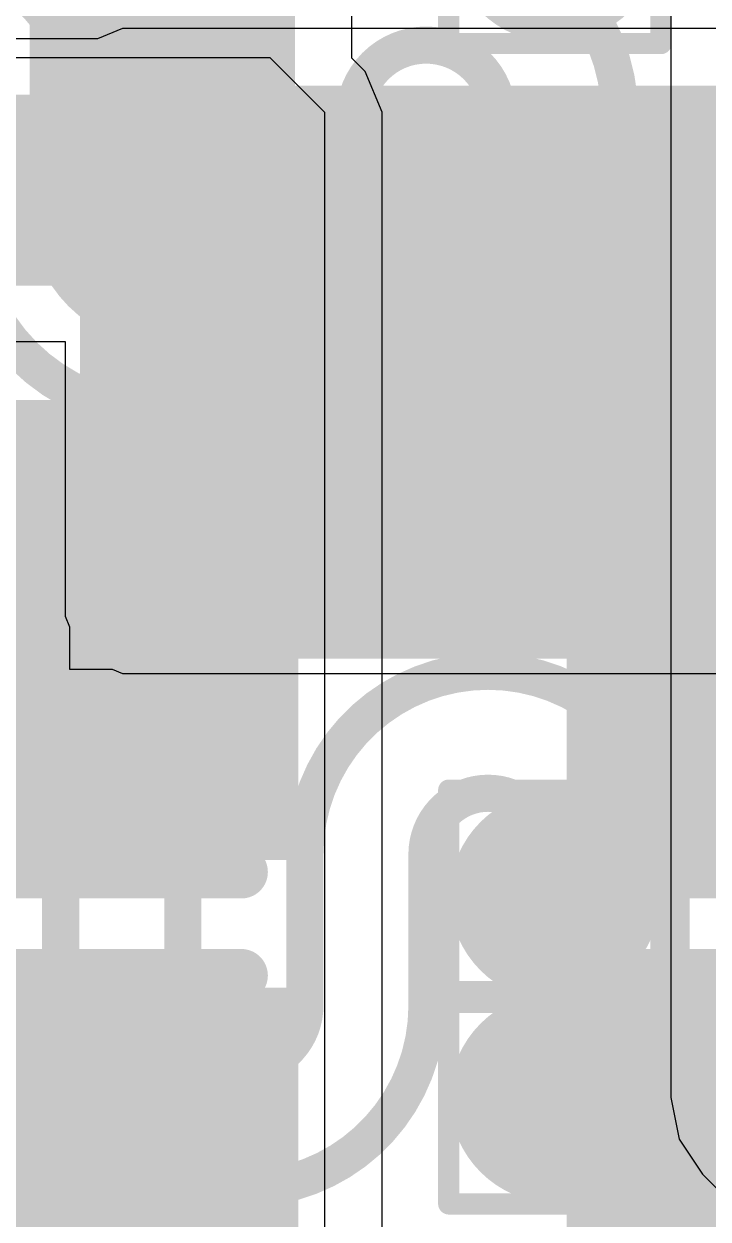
# Model space of a CAD drawing. Header units: inches. Extents: x -6 to 284, y -12 to 154.
# Drawn here: x 34.828 to 36.464, y 8.132 to 10.993 of the extents above; entities that cross this region are included whole.
import ezdxf

# ---------------------------------------------------------------- set-up
doc = ezdxf.new("R2010")
doc.units = ezdxf.units.IN
for name, color, linetype in [('Bottom Layer', 5, 'Continuous'), ('Bottom Overlay', 54, 'Continuous'), ('Bottom Paste', 16, 'Continuous'), ('Bottom Solder', 6, 'Continuous'), ('Drill Drawing', 1, 'Continuous'), ('GND-4', 54, 'Continuous'), ('PWR-2', 130, 'Continuous'), ('Signal L1', 76, 'Continuous'), ('Signal L2', 6, 'Continuous'), ('Top Layer', 1, 'Continuous'), ('Top Overlay', 2, 'Continuous'), ('Top Paste', 8, 'Continuous'), ('Top Solder', 216, 'Continuous'), ('Via Holes', 16, 'Continuous')]:
    doc.layers.add(name, color=color, linetype=linetype)

# ---------------------------------------------------------------- blocks, each defined once
blk = doc.blocks.new('I________1008_240')
at = {"layer": 'Top Layer'}
for points in [[(-1.25, 1), (-0.4, 1), (-0.4, -1), (-1.25, -1)], [(0.4, 1), (1.25, 1), (1.25, -1), (0.4, -1)]]:
    blk.add_hatch(color=1, dxfattribs=at).paths.add_polyline_path(points)
at = {"layer": 'Top Paste'}
for points in [[(-1.25, 1), (-0.4, 1), (-0.4, -1), (-1.25, -1)], [(0.4, 1), (1.25, 1), (1.25, -1), (0.4, -1)]]:
    blk.add_hatch(color=8, dxfattribs=at).paths.add_polyline_path(points)
at = {"layer": 'Top Solder'}
for points in [[(-1.3516, 1.1016), (-0.2984, 1.1016), (-0.2984, -1.1016), (-1.3516, -1.1016)], [(0.2984, 1.1016), (1.3516, 1.1016), (1.3516, -1.1016), (0.2984, -1.1016)]]:
    blk.add_hatch(color=216, dxfattribs=at).paths.add_polyline_path(points)
at = {"layer": 'Top Overlay'}
for points in [[(0.2286, 1.0668, 0.127, 0.127, 0), (-0.2286, 1.0668, 0.127, 0.127, 0)], [(0.2286, -1.0668, 0.127, 0.127, 0), (-0.2286, -1.0668, 0.127, 0.127, 0)]]:
    blk.add_lwpolyline(points, format="xyseb", dxfattribs=at)
for points in [[(-0.2604, 1.0668, 0.0635, 0.0635, 1), (-0.1968, 1.0668, 0.0635, 0.0635, 1)], [(0.1968, 1.0668, 0.0635, 0.0635, 1), (0.2604, 1.0668, 0.0635, 0.0635, 1)], [(-0.2604, -1.0668, 0.0635, 0.0635, 1), (-0.1968, -1.0668, 0.0635, 0.0635, 1)], [(0.1968, -1.0668, 0.0635, 0.0635, 1), (0.2604, -1.0668, 0.0635, 0.0635, 1)]]:
    blk.add_lwpolyline(points, format="xyseb", close=True, dxfattribs=at)
blk = doc.blocks.new('C___0603_B_430')
at = {"layer": 'Bottom Layer'}
for points in [[(-1.143, -0.4445), (-1.143, 0.4445), (-0.381, 0.4445), (-0.381, -0.4445)], [(0.381, -0.4445), (0.381, 0.4445), (1.143, 0.4445), (1.143, -0.4445)]]:
    blk.add_hatch(color=5, dxfattribs=at).paths.add_polyline_path(points)
at = {"layer": 'Bottom Paste'}
for points in [[(-1.143, -0.4445), (-1.143, 0.4445), (-0.381, 0.4445), (-0.381, -0.4445)], [(0.381, -0.4445), (0.381, 0.4445), (1.143, 0.4445), (1.143, -0.4445)]]:
    blk.add_hatch(color=16, dxfattribs=at).paths.add_polyline_path(points)
at = {"layer": 'Bottom Solder'}
for points in [[(-1.203, -0.5045), (-1.203, 0.5045), (-0.321, 0.5045), (-0.321, -0.5045)], [(0.321, -0.5045), (0.321, 0.5045), (1.203, 0.5045), (1.203, -0.5045)]]:
    blk.add_hatch(color=6, dxfattribs=at).paths.add_polyline_path(points)
at = {"layer": 'Bottom Overlay'}
for points in [[(-1.2446, 0.5334, 0.127, 0.127, 0), (-1.2446, -0.5334, 0.127, 0.127, 0)], [(-0.4572, 0.5334, 0.127, 0.127, 0), (-1.2446, 0.5334, 0.127, 0.127, 0)], [(1.2446, 0.5334, 0.127, 0.127, 0), (0.4572, 0.5334, 0.127, 0.127, 0)], [(1.2446, 0.5334, 0.127, 0.127, 0), (1.2446, -0.5334, 0.127, 0.127, 0)], [(-0.4572, -0.5334, 0.127, 0.127, 0), (-1.2446, -0.5334, 0.127, 0.127, 0)], [(1.2446, -0.5334, 0.127, 0.127, 0), (0.4572, -0.5334, 0.127, 0.127, 0)]]:
    blk.add_lwpolyline(points, format="xyseb", dxfattribs=at)
for points in [[(-1.2764, 0.5334, 0.0635, 0.0635, 1), (-1.2128, 0.5334, 0.0635, 0.0635, 1)], [(-1.2764, 0.5334, 0.0635, 0.0635, 1), (-1.2128, 0.5334, 0.0635, 0.0635, 1)], [(-0.4889, 0.5334, 0.0635, 0.0635, 1), (-0.4254, 0.5334, 0.0635, 0.0635, 1)], [(0.4254, 0.5334, 0.0635, 0.0635, 1), (0.4889, 0.5334, 0.0635, 0.0635, 1)], [(1.2128, 0.5334, 0.0635, 0.0635, 1), (1.2764, 0.5334, 0.0635, 0.0635, 1)], [(1.2128, 0.5334, 0.0635, 0.0635, 1), (1.2764, 0.5334, 0.0635, 0.0635, 1)], [(-1.2764, -0.5334, 0.0635, 0.0635, 1), (-1.2128, -0.5334, 0.0635, 0.0635, 1)], [(-1.2764, -0.5334, 0.0635, 0.0635, 1), (-1.2128, -0.5334, 0.0635, 0.0635, 1)], [(-0.4889, -0.5334, 0.0635, 0.0635, 1), (-0.4254, -0.5334, 0.0635, 0.0635, 1)], [(0.4254, -0.5334, 0.0635, 0.0635, 1), (0.4889, -0.5334, 0.0635, 0.0635, 1)], [(1.2128, -0.5334, 0.0635, 0.0635, 1), (1.2764, -0.5334, 0.0635, 0.0635, 1)], [(1.2128, -0.5334, 0.0635, 0.0635, 1), (1.2764, -0.5334, 0.0635, 0.0635, 1)]]:
    blk.add_lwpolyline(points, format="xyseb", close=True, dxfattribs=at)
blk = doc.blocks.new('C___0603_B_467')
at = {"layer": 'Bottom Layer'}
for points in [[(-1.143, -0.4445), (-1.143, 0.4445), (-0.381, 0.4445), (-0.381, -0.4445)], [(0.381, -0.4445), (0.381, 0.4445), (1.143, 0.4445), (1.143, -0.4445)]]:
    blk.add_hatch(color=5, dxfattribs=at).paths.add_polyline_path(points)
at = {"layer": 'Bottom Paste'}
for points in [[(-1.143, -0.4445), (-1.143, 0.4445), (-0.381, 0.4445), (-0.381, -0.4445)], [(0.381, -0.4445), (0.381, 0.4445), (1.143, 0.4445), (1.143, -0.4445)]]:
    blk.add_hatch(color=16, dxfattribs=at).paths.add_polyline_path(points)
at = {"layer": 'Bottom Solder'}
for points in [[(-1.203, -0.5045), (-1.203, 0.5045), (-0.321, 0.5045), (-0.321, -0.5045)], [(0.321, -0.5045), (0.321, 0.5045), (1.203, 0.5045), (1.203, -0.5045)]]:
    blk.add_hatch(color=6, dxfattribs=at).paths.add_polyline_path(points)
at = {"layer": 'Bottom Overlay'}
for points in [[(-1.2446, 0.5334, 0.127, 0.127, 0), (-1.2446, -0.5334, 0.127, 0.127, 0)], [(-0.4572, 0.5334, 0.127, 0.127, 0), (-1.2446, 0.5334, 0.127, 0.127, 0)], [(1.2446, 0.5334, 0.127, 0.127, 0), (0.4572, 0.5334, 0.127, 0.127, 0)], [(1.2446, 0.5334, 0.127, 0.127, 0), (1.2446, -0.5334, 0.127, 0.127, 0)], [(-0.4572, -0.5334, 0.127, 0.127, 0), (-1.2446, -0.5334, 0.127, 0.127, 0)], [(1.2446, -0.5334, 0.127, 0.127, 0), (0.4572, -0.5334, 0.127, 0.127, 0)]]:
    blk.add_lwpolyline(points, format="xyseb", dxfattribs=at)
for points in [[(-1.2764, 0.5334, 0.0635, 0.0635, 1), (-1.2128, 0.5334, 0.0635, 0.0635, 1)], [(-1.2764, 0.5334, 0.0635, 0.0635, 1), (-1.2128, 0.5334, 0.0635, 0.0635, 1)], [(-0.4889, 0.5334, 0.0635, 0.0635, 1), (-0.4254, 0.5334, 0.0635, 0.0635, 1)], [(0.4254, 0.5334, 0.0635, 0.0635, 1), (0.4889, 0.5334, 0.0635, 0.0635, 1)], [(1.2128, 0.5334, 0.0635, 0.0635, 1), (1.2764, 0.5334, 0.0635, 0.0635, 1)], [(1.2128, 0.5334, 0.0635, 0.0635, 1), (1.2764, 0.5334, 0.0635, 0.0635, 1)], [(-1.2764, -0.5334, 0.0635, 0.0635, 1), (-1.2128, -0.5334, 0.0635, 0.0635, 1)], [(-1.2764, -0.5334, 0.0635, 0.0635, 1), (-1.2128, -0.5334, 0.0635, 0.0635, 1)], [(-0.4889, -0.5334, 0.0635, 0.0635, 1), (-0.4254, -0.5334, 0.0635, 0.0635, 1)], [(0.4254, -0.5334, 0.0635, 0.0635, 1), (0.4889, -0.5334, 0.0635, 0.0635, 1)], [(1.2128, -0.5334, 0.0635, 0.0635, 1), (1.2764, -0.5334, 0.0635, 0.0635, 1)], [(1.2128, -0.5334, 0.0635, 0.0635, 1), (1.2764, -0.5334, 0.0635, 0.0635, 1)]]:
    blk.add_lwpolyline(points, format="xyseb", close=True, dxfattribs=at)

msp = doc.modelspace()

# ---------------------------------------------------------------- hatches: boundary and pattern name
at = {"layer": 'Bottom Layer'}
h = msp.add_hatch(color=5, dxfattribs=at)
edge = h.paths.add_edge_path()
edge.add_arc((36.098, 8.9047), 0.15, 0, 360)
h = msp.add_hatch(color=5, dxfattribs=at)
edge = h.paths.add_edge_path()
edge.add_arc((36.098, 8.4219), 0.15, 0, 360)
at = {"layer": 'Bottom Solder'}
h = msp.add_hatch(color=6, dxfattribs=at)
edge = h.paths.add_edge_path()
edge.add_arc((36.098, 11.2003), 0.2516, 0, 360)
h = msp.add_hatch(color=6, dxfattribs=at)
edge = h.paths.add_edge_path()
edge.add_arc((36.098, 8.9047), 0.2516, 0, 360)
h = msp.add_hatch(color=6, dxfattribs=at)
edge = h.paths.add_edge_path()
edge.add_arc((36.098, 8.4219), 0.2516, 0, 360)
at = {"layer": 'GND-4'}
h = msp.add_hatch(color=54, dxfattribs=at)
edge = h.paths.add_edge_path()
edge.add_arc((36.098, 8.9047), 0.15, 0, 360)
h = msp.add_hatch(color=54, dxfattribs=at)
edge = h.paths.add_edge_path()
edge.add_arc((36.098, 8.4219), 0.15, 0, 360)
at = {"layer": 'Signal L2'}
h = msp.add_hatch(color=6, dxfattribs=at)
edge = h.paths.add_edge_path()
edge.add_arc((36.098, 8.9047), 0.15, 0, 360)
h = msp.add_hatch(color=6, dxfattribs=at)
edge = h.paths.add_edge_path()
edge.add_arc((36.098, 8.4219), 0.15, 0, 360)
at = {"layer": 'Top Layer'}
msp.add_hatch(color=1, dxfattribs=at).paths.add_polyline_path([(35.0637, 9.5751), (37.0637, 9.5751), (37.0637, 10.8451), (35.0637, 10.8451)])
at = {"layer": 'Via Holes'}
h = msp.add_hatch(color=7, dxfattribs=at)
edge = h.paths.add_edge_path()
edge.add_arc((36.098, 8.9047), 0.075, 0, 360)
h = msp.add_hatch(color=7, dxfattribs=at)
edge = h.paths.add_edge_path()
edge.add_arc((36.098, 8.4219), 0.075, 0, 360)

# ---------------------------------------------------------------- linework, layer by layer
at = {"layer": 'Bottom Layer'}
for p, q in [((35.6119, 10.9115), (35.6119, 13.4078)), ((34.2675, 10.9126), (35.4163, 10.9126)), ((35.4163, 10.9126), (35.547, 10.7819)), ((35.6442, 10.8791), (35.6119, 10.9115)), ((35.6845, 10.7819), (35.6442, 10.8791)), ((35.6442, 10.8791), (35.6442, 10.8791)), ((35.547, 10.7819), (35.547, 7.6105)), ((35.6845, 7.6674), (35.6845, 10.7819))]:
    msp.add_line(p, q, dxfattribs=at)
for points in [[(35.1587, 10.5418, 0.635, 0.635, 0), (35.1587, 15.3503, 0.635, 0.635, 0)], [(35.2349, 10.5418, 0.508, 0.508, 0), (35.235, 10.5417, 0.508, 0.508, 0)]]:
    msp.add_lwpolyline(points, format="xyseb", dxfattribs=at)
for points in [[(34.9999, 10.5418, 0.3175, 0.3175, 1), (35.3174, 10.5418, 0.3175, 0.3175, 1)], [(35.1079, 10.5418, 0.254, 0.254, 1), (35.3619, 10.5418, 0.254, 0.254, 1)], [(35.108, 10.5417, 0.254, 0.254, 1), (35.362, 10.5417, 0.254, 0.254, 1)]]:
    msp.add_lwpolyline(points, format="xyseb", close=True, dxfattribs=at)
at = {"layer": 'Drill Drawing'}
for points in [[(35.844, 10.9463, 0.0508, 0.0508, 0), (35.844, 11.4543, 0.0508, 0.0508, 0)], [(36.352, 10.9463, 0.0508, 0.0508, 0), (36.352, 11.4543, 0.0508, 0.0508, 0)], [(35.844, 10.9463, 0.0508, 0.0508, 0), (36.352, 10.9463, 0.0508, 0.0508, 0)], [(35.844, 9.1587, 0.0508, 0.0508, 0), (36.352, 9.1587, 0.0508, 0.0508, 0)], [(35.844, 8.6507, 0.0508, 0.0508, 0), (35.844, 9.1587, 0.0508, 0.0508, 0)], [(36.352, 8.6507, 0.0508, 0.0508, 0), (36.352, 9.1587, 0.0508, 0.0508, 0)], [(35.844, 8.6759, 0.0508, 0.0508, 0), (36.352, 8.6759, 0.0508, 0.0508, 0)], [(35.844, 8.1679, 0.0508, 0.0508, 0), (35.844, 8.6759, 0.0508, 0.0508, 0)], [(36.352, 8.1679, 0.0508, 0.0508, 0), (36.352, 8.6759, 0.0508, 0.0508, 0)], [(35.844, 8.6507, 0.0508, 0.0508, 0), (36.352, 8.6507, 0.0508, 0.0508, 0)], [(35.844, 8.1679, 0.0508, 0.0508, 0), (36.352, 8.1679, 0.0508, 0.0508, 0)]]:
    msp.add_lwpolyline(points, format="xyseb", dxfattribs=at)
for points in [[(35.8313, 10.9463, 0.0254, 0.0254, 1), (35.8567, 10.9463, 0.0254, 0.0254, 1)], [(35.8313, 10.9463, 0.0254, 0.0254, 1), (35.8567, 10.9463, 0.0254, 0.0254, 1)], [(36.3393, 10.9463, 0.0254, 0.0254, 1), (36.3647, 10.9463, 0.0254, 0.0254, 1)], [(36.3393, 10.9463, 0.0254, 0.0254, 1), (36.3647, 10.9463, 0.0254, 0.0254, 1)], [(35.8313, 9.1587, 0.0254, 0.0254, 1), (35.8567, 9.1587, 0.0254, 0.0254, 1)], [(35.8313, 9.1587, 0.0254, 0.0254, 1), (35.8567, 9.1587, 0.0254, 0.0254, 1)], [(36.3393, 9.1587, 0.0254, 0.0254, 1), (36.3647, 9.1587, 0.0254, 0.0254, 1)], [(36.3393, 9.1587, 0.0254, 0.0254, 1), (36.3647, 9.1587, 0.0254, 0.0254, 1)], [(35.8313, 8.6759, 0.0254, 0.0254, 1), (35.8567, 8.6759, 0.0254, 0.0254, 1)], [(35.8313, 8.6759, 0.0254, 0.0254, 1), (35.8567, 8.6759, 0.0254, 0.0254, 1)], [(36.3393, 8.6759, 0.0254, 0.0254, 1), (36.3647, 8.6759, 0.0254, 0.0254, 1)], [(36.3393, 8.6759, 0.0254, 0.0254, 1), (36.3647, 8.6759, 0.0254, 0.0254, 1)], [(35.8313, 8.6507, 0.0254, 0.0254, 1), (35.8567, 8.6507, 0.0254, 0.0254, 1)], [(35.8313, 8.6507, 0.0254, 0.0254, 1), (35.8567, 8.6507, 0.0254, 0.0254, 1)], [(36.3393, 8.6507, 0.0254, 0.0254, 1), (36.3647, 8.6507, 0.0254, 0.0254, 1)], [(36.3393, 8.6507, 0.0254, 0.0254, 1), (36.3647, 8.6507, 0.0254, 0.0254, 1)], [(35.8313, 8.1679, 0.0254, 0.0254, 1), (35.8567, 8.1679, 0.0254, 0.0254, 1)], [(35.8313, 8.1679, 0.0254, 0.0254, 1), (35.8567, 8.1679, 0.0254, 0.0254, 1)], [(36.3393, 8.1679, 0.0254, 0.0254, 1), (36.3647, 8.1679, 0.0254, 0.0254, 1)], [(36.3393, 8.1679, 0.0254, 0.0254, 1), (36.3647, 8.1679, 0.0254, 0.0254, 1)]]:
    msp.add_lwpolyline(points, format="xyseb", close=True, dxfattribs=at)
at = {"layer": 'PWR-2'}
for p, q in [((36.3754, 12.5083), (36.3754, 8.4224)), ((36.3754, 8.4224), (36.3951, 8.3233)), ((36.3951, 8.3233), (36.4512, 8.2393)), ((36.4512, 8.2393), (40.8597, 3.8309))]:
    msp.add_line(p, q, dxfattribs=at)
at = {"layer": 'Signal L1'}
for points in [[(35.3264, 10.7711, 0.0889, 0.0889, -1), (36.2535, 10.7711, 0.0889, 0.0889, 0)], [(34.5191, 11.1863, 0.0889, 0.0889, -0.414735), (34.9835, 10.7228, 0.0889, 0.0889, 0)], [(35.6185, 10.7711, 0.0889, 0.0889, -1), (35.9614, 10.7711, 0.0889, 0.0889, 0)], [(35.3264, 10.527, 0.0889, 0.0889, 0), (35.3264, 10.7711, 0.0889, 0.0889, 0)], [(35.6185, 10.527, 0.0889, 0.0889, 0), (35.6185, 10.7711, 0.0889, 0.0889, 0)], [(35.9614, 10.527, 0.0889, 0.0889, 0), (35.9614, 10.7711, 0.0889, 0.0889, 0)], [(36.2535, 10.527, 0.0889, 0.0889, 0), (36.2535, 10.7711, 0.0889, 0.0889, 0)], [(34.9835, 10.527, 0.0889, 0.0889, 0), (34.9835, 10.7228, 0.0889, 0.0889, 0)], [(35.6185, 10.527, 0.0889, 0.0889, -1), (34.6914, 10.527, 0.0889, 0.0889, 0)], [(35.3264, 10.527, 0.0889, 0.0889, -1), (34.9835, 10.527, 0.0889, 0.0889, 0)], [(36.8885, 10.527, 0.0889, 0.0889, -1), (35.9614, 10.527, 0.0889, 0.0889, 0)], [(36.5964, 10.527, 0.0889, 0.0889, -1), (36.2535, 10.527, 0.0889, 0.0889, 0)], [(34.7696, 9.4433, 0.0889, 0.0889, -0.414214), (35.2077, 9.0052, 0.0889, 0.0889, 0)], [(35.4998, 9.0052, 0.0889, 0.0889, -0.414214), (35.938, 9.4433, 0.0889, 0.0889, 0)], [(35.938, 9.4433, 0.0889, 0.0889, 0), (35.938, 9.4433, 0.0889, 0.0889, 0)], [(35.938, 9.4433, 0.0889, 0.0889, -0.414214), (36.3761, 9.0052, 0.0889, 0.0889, 0)], [(34.7696, 9.1512, 0.0889, 0.0889, -0.414214), (34.9156, 9.0052, 0.0889, 0.0889, 0)], [(35.7919, 9.0052, 0.0889, 0.0889, -0.414214), (35.938, 9.1512, 0.0889, 0.0889, 0)], [(35.938, 9.1512, 0.0889, 0.0889, 0), (35.938, 9.1512, 0.0889, 0.0889, 0)], [(35.938, 9.1512, 0.0889, 0.0889, -0.414214), (36.084, 9.0052, 0.0889, 0.0889, 0)], [(34.9156, 8.6425, 0.0889, 0.0889, 0), (34.9156, 9.0052, 0.0889, 0.0889, 0)], [(35.2077, 8.6425, 0.0889, 0.0889, 0), (35.2077, 9.0052, 0.0889, 0.0889, 0)], [(35.4998, 8.6425, 0.0889, 0.0889, 0), (35.4998, 9.0052, 0.0889, 0.0889, 0)], [(35.7919, 8.6425, 0.0889, 0.0889, 0), (35.7919, 9.0052, 0.0889, 0.0889, 0)], [(36.084, 8.6425, 0.0889, 0.0889, 0), (36.084, 9.0052, 0.0889, 0.0889, 0)], [(36.3761, 8.6425, 0.0889, 0.0889, 0), (36.3761, 9.0052, 0.0889, 0.0889, 0)], [(35.3538, 8.2043, 0.0889, 0.0889, -0.414214), (34.9156, 8.6425, 0.0889, 0.0889, 0)], [(35.3538, 8.4964, 0.0889, 0.0889, -0.414214), (35.2077, 8.6425, 0.0889, 0.0889, 0)], [(35.7919, 8.6425, 0.0889, 0.0889, -0.414214), (35.3538, 8.2043, 0.0889, 0.0889, 0)], [(35.4998, 8.6425, 0.0889, 0.0889, -0.414214), (35.3538, 8.4964, 0.0889, 0.0889, 0)], [(36.5222, 8.2043, 0.0889, 0.0889, -0.414214), (36.084, 8.6425, 0.0889, 0.0889, 0)], [(36.5222, 8.4964, 0.0889, 0.0889, -0.414214), (36.3761, 8.6425, 0.0889, 0.0889, 0)], [(35.3538, 8.4964, 0.0889, 0.0889, 0), (35.3538, 8.4964, 0.0889, 0.0889, 0)], [(35.3538, 8.2043, 0.0889, 0.0889, 0), (35.3538, 8.2043, 0.0889, 0.0889, 0)]]:
    msp.add_lwpolyline(points, format="xyseb", dxfattribs=at)
for points in [[(35.3042, 10.7711, 0.0445, 0.0445, 1), (35.3486, 10.7711, 0.0445, 0.0445, 1)], [(35.3042, 10.7711, 0.0445, 0.0445, 1), (35.3486, 10.7711, 0.0445, 0.0445, 1)], [(35.5963, 10.7711, 0.0445, 0.0445, 1), (35.6407, 10.7711, 0.0445, 0.0445, 1)], [(35.5963, 10.7711, 0.0445, 0.0445, 1), (35.6407, 10.7711, 0.0445, 0.0445, 1)], [(35.9392, 10.7711, 0.0445, 0.0445, 1), (35.9836, 10.7711, 0.0445, 0.0445, 1)], [(35.9392, 10.7711, 0.0445, 0.0445, 1), (35.9836, 10.7711, 0.0445, 0.0445, 1)], [(36.2313, 10.7711, 0.0445, 0.0445, 1), (36.2757, 10.7711, 0.0445, 0.0445, 1)], [(36.2313, 10.7711, 0.0445, 0.0445, 1), (36.2757, 10.7711, 0.0445, 0.0445, 1)], [(34.9613, 10.7228, 0.0445, 0.0445, 1), (35.0057, 10.7228, 0.0445, 0.0445, 1)], [(34.9613, 10.7228, 0.0445, 0.0445, 1), (35.0057, 10.7228, 0.0445, 0.0445, 1)], [(34.9613, 10.527, 0.0445, 0.0445, 1), (35.0057, 10.527, 0.0445, 0.0445, 1)], [(34.9613, 10.527, 0.0445, 0.0445, 1), (35.0057, 10.527, 0.0445, 0.0445, 1)], [(35.3042, 10.527, 0.0445, 0.0445, 1), (35.3486, 10.527, 0.0445, 0.0445, 1)], [(35.3042, 10.527, 0.0445, 0.0445, 1), (35.3486, 10.527, 0.0445, 0.0445, 1)], [(35.5963, 10.527, 0.0445, 0.0445, 1), (35.6407, 10.527, 0.0445, 0.0445, 1)], [(35.5963, 10.527, 0.0445, 0.0445, 1), (35.6407, 10.527, 0.0445, 0.0445, 1)], [(35.9392, 10.527, 0.0445, 0.0445, 1), (35.9836, 10.527, 0.0445, 0.0445, 1)], [(35.9392, 10.527, 0.0445, 0.0445, 1), (35.9836, 10.527, 0.0445, 0.0445, 1)], [(36.2313, 10.527, 0.0445, 0.0445, 1), (36.2757, 10.527, 0.0445, 0.0445, 1)], [(36.2313, 10.527, 0.0445, 0.0445, 1), (36.2757, 10.527, 0.0445, 0.0445, 1)], [(35.9157, 9.4433, 0.0445, 0.0445, 1), (35.9602, 9.4433, 0.0445, 0.0445, 1)], [(35.9157, 9.4433, 0.0445, 0.0445, 1), (35.9602, 9.4433, 0.0445, 0.0445, 1)], [(35.9157, 9.4433, 0.0445, 0.0445, 1), (35.9602, 9.4433, 0.0445, 0.0445, 1)], [(35.9157, 9.4433, 0.0445, 0.0445, 1), (35.9602, 9.4433, 0.0445, 0.0445, 1)], [(35.9157, 9.1512, 0.0445, 0.0445, 1), (35.9602, 9.1512, 0.0445, 0.0445, 1)], [(35.9157, 9.1512, 0.0445, 0.0445, 1), (35.9602, 9.1512, 0.0445, 0.0445, 1)], [(35.9157, 9.1512, 0.0445, 0.0445, 1), (35.9602, 9.1512, 0.0445, 0.0445, 1)], [(35.9157, 9.1512, 0.0445, 0.0445, 1), (35.9602, 9.1512, 0.0445, 0.0445, 1)], [(34.8934, 9.0052, 0.0445, 0.0445, 1), (34.9378, 9.0052, 0.0445, 0.0445, 1)], [(34.8934, 9.0052, 0.0445, 0.0445, 1), (34.9378, 9.0052, 0.0445, 0.0445, 1)], [(35.1855, 9.0052, 0.0445, 0.0445, 1), (35.2299, 9.0052, 0.0445, 0.0445, 1)], [(35.1855, 9.0052, 0.0445, 0.0445, 1), (35.2299, 9.0052, 0.0445, 0.0445, 1)], [(35.4776, 9.0052, 0.0445, 0.0445, 1), (35.522, 9.0052, 0.0445, 0.0445, 1)], [(35.4776, 9.0052, 0.0445, 0.0445, 1), (35.522, 9.0052, 0.0445, 0.0445, 1)], [(35.7697, 9.0052, 0.0445, 0.0445, 1), (35.8141, 9.0052, 0.0445, 0.0445, 1)], [(35.7697, 9.0052, 0.0445, 0.0445, 1), (35.8141, 9.0052, 0.0445, 0.0445, 1)], [(36.0618, 9.0052, 0.0445, 0.0445, 1), (36.1062, 9.0052, 0.0445, 0.0445, 1)], [(36.0618, 9.0052, 0.0445, 0.0445, 1), (36.1062, 9.0052, 0.0445, 0.0445, 1)], [(36.3539, 9.0052, 0.0445, 0.0445, 1), (36.3983, 9.0052, 0.0445, 0.0445, 1)], [(36.3539, 9.0052, 0.0445, 0.0445, 1), (36.3983, 9.0052, 0.0445, 0.0445, 1)], [(34.8934, 8.6425, 0.0445, 0.0445, 1), (34.9378, 8.6425, 0.0445, 0.0445, 1)], [(34.8934, 8.6425, 0.0445, 0.0445, 1), (34.9378, 8.6425, 0.0445, 0.0445, 1)], [(35.1855, 8.6425, 0.0445, 0.0445, 1), (35.2299, 8.6425, 0.0445, 0.0445, 1)], [(35.1855, 8.6425, 0.0445, 0.0445, 1), (35.2299, 8.6425, 0.0445, 0.0445, 1)], [(35.4776, 8.6425, 0.0445, 0.0445, 1), (35.522, 8.6425, 0.0445, 0.0445, 1)], [(35.4776, 8.6425, 0.0445, 0.0445, 1), (35.522, 8.6425, 0.0445, 0.0445, 1)], [(35.7697, 8.6425, 0.0445, 0.0445, 1), (35.8141, 8.6425, 0.0445, 0.0445, 1)], [(35.7697, 8.6425, 0.0445, 0.0445, 1), (35.8141, 8.6425, 0.0445, 0.0445, 1)], [(36.0618, 8.6425, 0.0445, 0.0445, 1), (36.1062, 8.6425, 0.0445, 0.0445, 1)], [(36.0618, 8.6425, 0.0445, 0.0445, 1), (36.1062, 8.6425, 0.0445, 0.0445, 1)], [(36.3539, 8.6425, 0.0445, 0.0445, 1), (36.3983, 8.6425, 0.0445, 0.0445, 1)], [(36.3539, 8.6425, 0.0445, 0.0445, 1), (36.3983, 8.6425, 0.0445, 0.0445, 1)], [(35.3315, 8.4964, 0.0445, 0.0445, 1), (35.376, 8.4964, 0.0445, 0.0445, 1)], [(35.3315, 8.4964, 0.0445, 0.0445, 1), (35.376, 8.4964, 0.0445, 0.0445, 1)], [(35.3315, 8.4964, 0.0445, 0.0445, 1), (35.376, 8.4964, 0.0445, 0.0445, 1)], [(35.3315, 8.4964, 0.0445, 0.0445, 1), (35.376, 8.4964, 0.0445, 0.0445, 1)], [(35.3315, 8.2043, 0.0445, 0.0445, 1), (35.376, 8.2043, 0.0445, 0.0445, 1)], [(35.3315, 8.2043, 0.0445, 0.0445, 1), (35.376, 8.2043, 0.0445, 0.0445, 1)], [(35.3315, 8.2043, 0.0445, 0.0445, 1), (35.376, 8.2043, 0.0445, 0.0445, 1)], [(35.3315, 8.2043, 0.0445, 0.0445, 1), (35.376, 8.2043, 0.0445, 0.0445, 1)]]:
    msp.add_lwpolyline(points, format="xyseb", close=True, dxfattribs=at)
at = {"layer": 'Signal L2'}
msp.add_lwpolyline([(30.3329, 9.8309, 0.381, 0.381, 0), (40.1443, 9.8309, 0.381, 0.381, 0)], format="xyseb", dxfattribs=at)
at = {"layer": 'Top Layer'}
for p, q in [((35.0637, 10.9825), (35.0036, 10.9576)), ((37.0637, 10.9825), (35.0637, 10.9825)), ((35.0036, 10.9576), (34.5851, 10.9576)), ((34.5851, 10.2325), (34.9263, 10.2325)), ((34.9263, 10.2325), (34.9263, 9.5751)), ((34.9263, 9.5751), (34.9367, 9.5498)), ((34.9367, 9.5498), (34.9367, 9.4481)), ((34.9367, 9.4481), (35.0385, 9.4481)), ((35.0385, 9.4481), (35.0637, 9.4376)), ((35.0637, 9.4376), (37.0637, 9.4376))]:
    msp.add_line(p, q, dxfattribs=at)
for points in [[(33.7304, 10.5951, 0.4572, 0.4572, 0), (35.2939, 10.5951, 0.4572, 0.4572, 0)], [(35.2939, 10.5951, 0.4572, 0.4572, 0), (36.0413, 9.8477, 0.4572, 0.4572, 0)]]:
    msp.add_lwpolyline(points, format="xyseb", dxfattribs=at)
for points in [[(35.1796, 10.5951, 0.2286, 0.2286, 1), (35.4082, 10.5951, 0.2286, 0.2286, 1)], [(35.1796, 10.5951, 0.2286, 0.2286, 1), (35.4082, 10.5951, 0.2286, 0.2286, 1)], [(35.927, 9.8477, 0.2286, 0.2286, 1), (36.1556, 9.8477, 0.2286, 0.2286, 1)]]:
    msp.add_lwpolyline(points, format="xyseb", close=True, dxfattribs=at)

# ---------------------------------------------------------------- block references
for name, p, rotation in [('I________1008_240', (36.0637, 10.8251), 270), ('C___0603_B_467', (35.8049, 9.4961), 180), ('C___0603_B_430', (35.8049, 8.1814), 180)]:
    msp.add_blockref(name, p, dxfattribs=dict(rotation=rotation))

doc.saveas('drawing.dxf')
